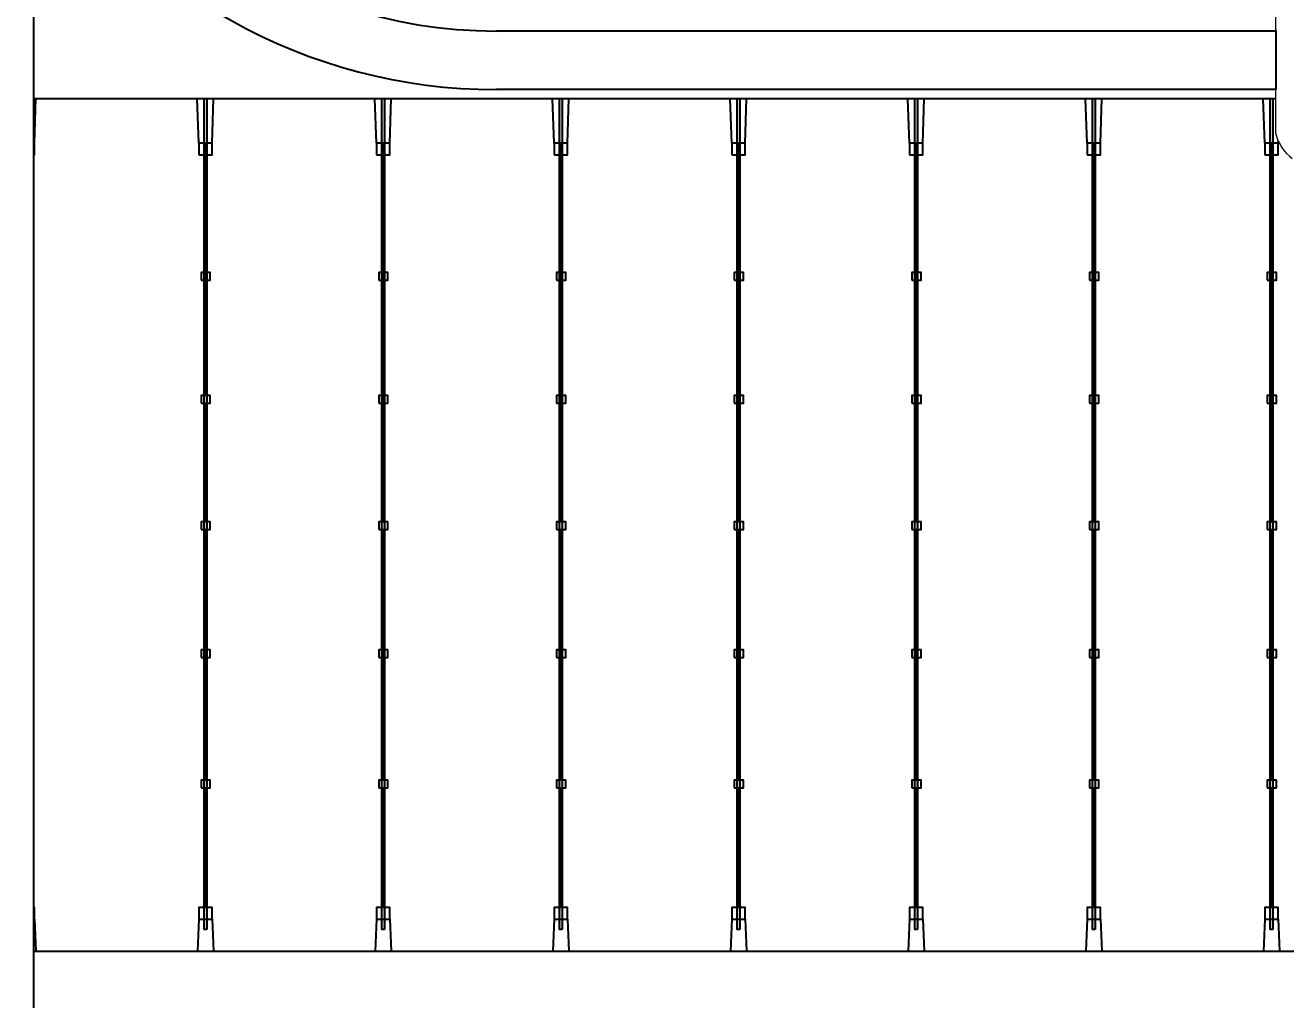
# Model space of a CAD drawing. Header units: millimetres. Extents: x 10297564 to 11610295, y -9287743 to -8409454.
# Drawn here: x 10423833 to 10425545, y -9093088 to -9091764 of the extents above; entities that cross this region are included whole.
import ezdxf

# ---------------------------------------------------------------- set-up
doc = ezdxf.new("R2010")
doc.units = ezdxf.units.MM
doc.header["$LTSCALE"] = 100
doc.linetypes.add('ACAD_ISO02W100', pattern=[15, 12, -3])
doc.layers.add('dim', color=7, linetype='Continuous')
doc.layers.add('E1', color=1, linetype='Continuous')
doc.layers.add('Outline', color=5, linetype='Continuous', lineweight=25)
doc.styles.add('HL-S1', font='DotumChe.ttf')
doc.styles.add('MG', font='malgun.ttf')
doc.dimstyles.new('HL-100', dxfattribs={"dimscale": 100, "dimtxt": 3, "dimasz": 4, "dimexe": 2, "dimexo": 2, "dimgap": 1, "dimtad": 1, "dimdec": 0, "dimzin": 0, "dimlunit": 6, "dimtxsty": 'HL-S1', "dimblk": 'DOTSMALL', "dimcen": 4, "dimdle": 2, "dimclrd": 256, "dimclre": 256, "dimclrt": 4, "dimazin": 0, "dimtfac": 1, "dimtdec": 0, "dimtix": 1, "dimtmove": 2, "dimatfit": 3, "dimldrblk": 'DOTSMALL', "dimfxl": 1.5, "dimtolj": 1, "dimtzin": 0, "dimlwd": -1, "dimlwe": -1, "dimarcsym": 0})

# ---------------------------------------------------------------- blocks, each defined once
blk = doc.blocks.new('*D75')
at = {"layer": 'defpoints', "color": 0, "transparency": 16777216}
for p in [(10439230.2, -9073249.8), (10439230.2, -9073249.8), (10423426.7, -9107604.7)]:
    blk.add_point(p, dxfattribs=at)
at = {"layer": 'E1', "color": 1, "transparency": 16777216}
for p, q in [((10439593.6, -9073417), (10439593.6, -9073417)), ((10423593.8, -9107241.3), (10439063, -9073613.2)), ((10423790.1, -9107771.8), (10423790.1, -9107771.8))]:
    blk.add_line(p, q, dxfattribs=at)
for points in [[(10439002.4, -9073585.4), (10439123.6, -9073641.1), (10439230.2, -9073249.8)], [(10423533.3, -9107213.4), (10423654.4, -9107269.1), (10423426.7, -9107604.7)]]:
    blk.add_solid(points, dxfattribs=at)
at = {"layer": 'E1', "color": 7, "transparency": 16777216, "insert": (10430911.1, -9090235.3), "char_height": 500, "attachment_point": 5, "rotation": 65.2972, "style": 'MG'}
blk.add_mtext('\\A1;2711.1', dxfattribs=at)
blk = doc.blocks.new('_DotSmall')
at = {"color": 0, "linetype": 'ByBlock', "const_width": 0.5}
blk.add_lwpolyline([(-0.0625, 0, 1), (0.0625, 0, 1)], format="xyb", close=True, dxfattribs=at)

msp = doc.modelspace()

# ---------------------------------------------------------------- hatches: boundary and pattern name
at = {"true_color": 0x939598}
h = msp.add_hatch(color=252, dxfattribs=at)
h.dxf.hatch_style = 1
h.paths.add_polyline_path([(10424080.1, -9091863.9), (10424076.1, -9091863.9), (10424076.1, -9092992.4), (10424080.1, -9092992.4)])
h = msp.add_hatch(color=252, dxfattribs=at)
h.dxf.hatch_style = 1
h.paths.add_polyline_path([(10424321.4, -9091863.9), (10424317.4, -9091863.9), (10424317.4, -9092992.4), (10424321.4, -9092992.4)])
h = msp.add_hatch(color=252, dxfattribs=at)
h.dxf.hatch_style = 1
h.paths.add_polyline_path([(10424562.7, -9091863.9), (10424558.7, -9091863.9), (10424558.7, -9092992.4), (10424562.7, -9092992.4)])
h = msp.add_hatch(color=252, dxfattribs=at)
h.dxf.hatch_style = 1
h.paths.add_polyline_path([(10424804.1, -9091863.9), (10424800, -9091863.9), (10424800, -9092992.4), (10424804.1, -9092992.4)])
h = msp.add_hatch(color=252, dxfattribs=at)
h.dxf.hatch_style = 1
h.paths.add_polyline_path([(10425045.4, -9091863.9), (10425041.3, -9091863.9), (10425041.3, -9092992.4), (10425045.4, -9092992.4)])
h = msp.add_hatch(color=252, dxfattribs=at)
h.dxf.hatch_style = 1
h.paths.add_polyline_path([(10425286.7, -9091863.9), (10425282.6, -9091863.9), (10425282.6, -9092992.4), (10425286.7, -9092992.4)])
h = msp.add_hatch(color=252, dxfattribs=at)
h.dxf.hatch_style = 1
h.paths.add_polyline_path([(10425528, -9091863.9), (10425523.9, -9091863.9), (10425523.9, -9092992.4), (10425528, -9092992.4)])

# ---------------------------------------------------------------- linework, layer by layer
for p, q in [((10423845.1, -9106731.9), (10423845.1, -9074108.7)), ((10425531.8, -9091771.9), (10424472.8, -9091771.9)), ((10425531.8, -9091771.9), (10425531.8, -9091851.4)), ((10425531.8, -9091851.4), (10424472.8, -9091851.4)), ((10423845.9, -9091924.2), (10423847.8, -9091863.9)), ((10424069, -9091924.2), (10424067.1, -9091863.9)), ((10424076.1, -9091863.9), (10424076.1, -9092992.4)), ((10424080.1, -9091863.9), (10424080.1, -9092992.4)), ((10424087.2, -9091924.2), (10424089.1, -9091863.9)), ((10424310.4, -9091924.2), (10424308.4, -9091863.9)), ((10424317.4, -9091863.9), (10424317.4, -9092992.4)), ((10424321.4, -9091863.9), (10424321.4, -9092992.4)), ((10424328.5, -9091924.2), (10424330.5, -9091863.9)), ((10424551.7, -9091924.2), (10424549.7, -9091863.9)), ((10424558.7, -9091863.9), (10424558.7, -9092992.4)), ((10424562.7, -9091863.9), (10424562.7, -9092992.4)), ((10424569.8, -9091924.2), (10424571.8, -9091863.9)), ((10424793, -9091924.2), (10424791, -9091863.9)), ((10424800, -9091863.9), (10424800, -9092992.4)), ((10424804.1, -9091863.9), (10424804.1, -9092992.4)), ((10424811.1, -9091924.2), (10424813.1, -9091863.9)), ((10425034.3, -9091924.2), (10425032.3, -9091863.9)), ((10425041.3, -9091863.9), (10425041.3, -9092992.4)), ((10425045.4, -9091863.9), (10425045.4, -9092992.4)), ((10425052.4, -9091924.2), (10425054.4, -9091863.9)), ((10425275.6, -9091924.2), (10425273.6, -9091863.9)), ((10425282.6, -9091863.9), (10425282.6, -9092992.4)), ((10425286.7, -9091863.9), (10425286.7, -9092992.4)), ((10425293.7, -9091924.2), (10425295.7, -9091863.9)), ((10425516.9, -9091924.2), (10425514.9, -9091863.9)), ((10425523.9, -9091863.9), (10425523.9, -9092992.4)), ((10425528, -9091863.9), (10425528, -9092992.4)), ((10425535, -9091924.2), (10425535.1, -9091921)), ((10424077.7, -9091924.9), (10424077.7, -9092267.2)), ((10424078.5, -9091924.9), (10424078.5, -9092267.2)), ((10424319, -9091924.9), (10424319, -9092438.5)), ((10424319.8, -9091924.9), (10424319.8, -9092438.5)), ((10424560.3, -9091924.9), (10424560.3, -9092438.5)), ((10424561.1, -9091924.9), (10424561.1, -9092438.5)), ((10424801.6, -9091924.9), (10424801.6, -9092438.5)), ((10424802.5, -9091924.9), (10424802.5, -9092438.5)), ((10425042.9, -9091924.9), (10425042.9, -9092438.5)), ((10425043.8, -9091924.9), (10425043.8, -9092438.5)), ((10425284.2, -9091924.9), (10425284.2, -9092438.5)), ((10425285.1, -9091924.9), (10425285.1, -9092438.5)), ((10425525.5, -9091924.9), (10425525.5, -9092438.5)), ((10425526.4, -9091924.9), (10425526.4, -9092438.5)), ((10424077.7, -9092277.6), (10424077.7, -9092438.5)), ((10424078.5, -9092277.6), (10424078.5, -9092438.5)), ((10424077.7, -9092448.9), (10424077.7, -9092789.4)), ((10424078.5, -9092448.9), (10424078.5, -9092789.4)), ((10424319, -9092448.9), (10424319, -9092789.4)), ((10424319.8, -9092448.9), (10424319.8, -9092789.4)), ((10424560.3, -9092448.9), (10424560.3, -9092789.4)), ((10424561.1, -9092448.9), (10424561.1, -9092789.4)), ((10424801.6, -9092448.9), (10424801.6, -9092789.4)), ((10424802.5, -9092448.9), (10424802.5, -9092789.4)), ((10425042.9, -9092448.9), (10425042.9, -9092789.4)), ((10425043.8, -9092448.9), (10425043.8, -9092789.4)), ((10425284.2, -9092448.9), (10425284.2, -9092789.4)), ((10425285.1, -9092448.9), (10425285.1, -9092789.4)), ((10425525.5, -9092448.9), (10425525.5, -9092789.4)), ((10425526.4, -9092448.9), (10425526.4, -9092789.4)), ((10424077.7, -9092799.9), (10424077.7, -9092962.4)), ((10424078.5, -9092799.9), (10424078.5, -9092962.4)), ((10424319, -9092799.9), (10424319, -9092962.4)), ((10424319.8, -9092799.9), (10424319.8, -9092962.4)), ((10424560.3, -9092799.9), (10424560.3, -9092962.4)), ((10424561.1, -9092799.9), (10424561.1, -9092962.4)), ((10424801.6, -9092799.9), (10424801.6, -9092962.4)), ((10424802.5, -9092799.9), (10424802.5, -9092962.4)), ((10425042.9, -9092799.9), (10425042.9, -9092962.4)), ((10425043.8, -9092799.9), (10425043.8, -9092962.4)), ((10425284.2, -9092799.9), (10425284.2, -9092962.4)), ((10425285.1, -9092799.9), (10425285.1, -9092962.4)), ((10425525.5, -9092799.9), (10425525.5, -9092962.4)), ((10425526.4, -9092799.9), (10425526.4, -9092962.4)), ((10423845.9, -9092978.4), (10423847.6, -9093021.6)), ((10424069, -9092978.4), (10424067.4, -9093021.6)), ((10424087.2, -9092978.4), (10424088.9, -9093021.6)), ((10424310.4, -9092978.4), (10424308.7, -9093021.6)), ((10424328.5, -9092978.4), (10424330.2, -9093021.6)), ((10424551.7, -9092978.4), (10424550, -9093021.6)), ((10424569.8, -9092978.4), (10424571.5, -9093021.6)), ((10424793, -9092978.4), (10424791.3, -9093021.6)), ((10424811.1, -9092978.4), (10424812.8, -9093021.6)), ((10425034.3, -9092978.4), (10425032.6, -9093021.6)), ((10425052.4, -9092978.4), (10425054.1, -9093021.6)), ((10425275.6, -9092978.4), (10425273.9, -9093021.6)), ((10425293.7, -9092978.4), (10425295.4, -9093021.6)), ((10425516.9, -9092978.4), (10425515.2, -9093021.6)), ((10425535, -9092978.4), (10425536.7, -9093021.6)), ((10424080.1, -9092992.4), (10424076.1, -9092992.4)), ((10424321.4, -9092992.4), (10424317.4, -9092992.4)), ((10424562.7, -9092992.4), (10424558.7, -9092992.4)), ((10424804.1, -9092992.4), (10424800, -9092992.4)), ((10425045.4, -9092992.4), (10425041.3, -9092992.4)), ((10425286.7, -9092992.4), (10425282.6, -9092992.4)), ((10425528, -9092992.4), (10425523.9, -9092992.4))]:
    msp.add_line(p, q)
at = {"color": 4}
for points in [[(10423845.1, -9091940.2), (10423845.9, -9091940.2), (10423845.9, -9091924.2), (10423845.1, -9091924.2)], [(10423845.1, -9092978.4), (10423845.9, -9092978.4), (10423845.9, -9092962.4), (10423845.1, -9092962.4)]]:
    msp.add_lwpolyline(points, dxfattribs=at)
for points in [[(10424069, -9091940.2), (10424087.2, -9091940.2), (10424087.2, -9091924.2), (10424069, -9091924.2)], [(10424310.4, -9091940.2), (10424328.5, -9091940.2), (10424328.5, -9091924.2), (10424310.4, -9091924.2)], [(10424551.7, -9091940.2), (10424569.8, -9091940.2), (10424569.8, -9091924.2), (10424551.7, -9091924.2)], [(10424793, -9091940.2), (10424811.1, -9091940.2), (10424811.1, -9091924.2), (10424793, -9091924.2)], [(10425034.3, -9091940.2), (10425052.4, -9091940.2), (10425052.4, -9091924.2), (10425034.3, -9091924.2)], [(10425275.6, -9091940.2), (10425293.7, -9091940.2), (10425293.7, -9091924.2), (10425275.6, -9091924.2)], [(10425516.9, -9091940.2), (10425535, -9091940.2), (10425535, -9091924.2), (10425516.9, -9091924.2)], [(10424072.2, -9092110.5), (10424084.7, -9092110.5), (10424084.7, -9092100.1), (10424072.2, -9092100.1)], [(10424313.5, -9092110.5), (10424326, -9092110.5), (10424326, -9092100.1), (10424313.5, -9092100.1)], [(10424554.8, -9092110.5), (10424567.4, -9092110.5), (10424567.4, -9092100.1), (10424554.8, -9092100.1)], [(10424796.1, -9092110.5), (10424808.7, -9092110.5), (10424808.7, -9092100.1), (10424796.1, -9092100.1)], [(10425037.4, -9092110.5), (10425050, -9092110.5), (10425050, -9092100.1), (10425037.4, -9092100.1)], [(10425278.7, -9092110.5), (10425291.3, -9092110.5), (10425291.3, -9092100.1), (10425278.7, -9092100.1)], [(10425520, -9092110.5), (10425532.6, -9092110.5), (10425532.6, -9092100.1), (10425520, -9092100.1)], [(10424072.2, -9092277.6), (10424084.7, -9092277.6), (10424084.7, -9092267.2), (10424072.2, -9092267.2)], [(10424313.5, -9092277.6), (10424326, -9092277.6), (10424326, -9092267.2), (10424313.5, -9092267.2)], [(10424554.8, -9092277.6), (10424567.4, -9092277.6), (10424567.4, -9092267.2), (10424554.8, -9092267.2)], [(10424796.1, -9092277.6), (10424808.7, -9092277.6), (10424808.7, -9092267.2), (10424796.1, -9092267.2)], [(10425037.4, -9092277.6), (10425050, -9092277.6), (10425050, -9092267.2), (10425037.4, -9092267.2)], [(10425278.7, -9092277.6), (10425291.3, -9092277.6), (10425291.3, -9092267.2), (10425278.7, -9092267.2)], [(10425520, -9092277.6), (10425532.6, -9092277.6), (10425532.6, -9092267.2), (10425520, -9092267.2)], [(10424072.2, -9092448.9), (10424084.7, -9092448.9), (10424084.7, -9092438.5), (10424072.2, -9092438.5)], [(10424313.5, -9092448.9), (10424326, -9092448.9), (10424326, -9092438.5), (10424313.5, -9092438.5)], [(10424554.8, -9092448.9), (10424567.4, -9092448.9), (10424567.4, -9092438.5), (10424554.8, -9092438.5)], [(10424796.1, -9092448.9), (10424808.7, -9092448.9), (10424808.7, -9092438.5), (10424796.1, -9092438.5)], [(10425037.4, -9092448.9), (10425050, -9092448.9), (10425050, -9092438.5), (10425037.4, -9092438.5)], [(10425278.7, -9092448.9), (10425291.3, -9092448.9), (10425291.3, -9092438.5), (10425278.7, -9092438.5)], [(10425520, -9092448.9), (10425532.6, -9092448.9), (10425532.6, -9092438.5), (10425520, -9092438.5)], [(10424072.2, -9092623), (10424084.7, -9092623), (10424084.7, -9092612.5), (10424072.2, -9092612.5)], [(10424313.5, -9092623), (10424326, -9092623), (10424326, -9092612.5), (10424313.5, -9092612.5)], [(10424554.8, -9092623), (10424567.4, -9092623), (10424567.4, -9092612.5), (10424554.8, -9092612.5)], [(10424796.1, -9092623), (10424808.7, -9092623), (10424808.7, -9092612.5), (10424796.1, -9092612.5)], [(10425037.4, -9092623), (10425050, -9092623), (10425050, -9092612.5), (10425037.4, -9092612.5)], [(10425278.7, -9092623), (10425291.3, -9092623), (10425291.3, -9092612.5), (10425278.7, -9092612.5)], [(10425520, -9092623), (10425532.6, -9092623), (10425532.6, -9092612.5), (10425520, -9092612.5)], [(10424072.2, -9092799.9), (10424084.7, -9092799.9), (10424084.7, -9092789.4), (10424072.2, -9092789.4)], [(10424313.5, -9092799.9), (10424326, -9092799.9), (10424326, -9092789.4), (10424313.5, -9092789.4)], [(10424554.8, -9092799.9), (10424567.4, -9092799.9), (10424567.4, -9092789.4), (10424554.8, -9092789.4)], [(10424796.1, -9092799.9), (10424808.7, -9092799.9), (10424808.7, -9092789.4), (10424796.1, -9092789.4)], [(10425037.4, -9092799.9), (10425050, -9092799.9), (10425050, -9092789.4), (10425037.4, -9092789.4)], [(10425278.7, -9092799.9), (10425291.3, -9092799.9), (10425291.3, -9092789.4), (10425278.7, -9092789.4)], [(10425520, -9092799.9), (10425532.6, -9092799.9), (10425532.6, -9092789.4), (10425520, -9092789.4)], [(10424069, -9092978.4), (10424087.2, -9092978.4), (10424087.2, -9092962.4), (10424069, -9092962.4)], [(10424310.4, -9092978.4), (10424328.5, -9092978.4), (10424328.5, -9092962.4), (10424310.4, -9092962.4)], [(10424551.7, -9092978.4), (10424569.8, -9092978.4), (10424569.8, -9092962.4), (10424551.7, -9092962.4)], [(10424793, -9092978.4), (10424811.1, -9092978.4), (10424811.1, -9092962.4), (10424793, -9092962.4)], [(10425034.3, -9092978.4), (10425052.4, -9092978.4), (10425052.4, -9092962.4), (10425034.3, -9092962.4)], [(10425275.6, -9092978.4), (10425293.7, -9092978.4), (10425293.7, -9092962.4), (10425275.6, -9092962.4)], [(10425516.9, -9092978.4), (10425535, -9092978.4), (10425535, -9092962.4), (10425516.9, -9092962.4)]]:
    msp.add_lwpolyline(points, close=True, dxfattribs=at)
for radius, start, end in [(657.7, 197.3692, 269.9984), (737.2, 211.6285, 269.9985)]:
    msp.add_arc((10424472.8, -9091114.2), radius, start, end)
at = {"color": 7, "linetype": 'Continuous', "lineweight": 15}
msp.add_arc((10425591.8, -9091895.7), 62.1, 194.9208, 232.8196, dxfattribs=at)
at = {"layer": 'dim', "color": 0, "lineweight": 15}
for p, q in [((10425531.8, -9091911.7), (10425531.8, -9091711.5)), ((10425531.8, -9091854.2), (10425531.8, -9091769.1)), ((10425531.8, -9091769.1), (10425531.8, -9091786.8))]:
    msp.add_line(p, q, dxfattribs=at)
at = {"layer": 'dim', "color": 0, "linetype": 'ACAD_ISO02W100', "lineweight": 15, "ltscale": 0.1}
msp.add_line((10425531.8, -9091854.2), (10425531.8, -9091769.1), dxfattribs=at)
at = {"layer": 'Outline'}
for points in [[(10425531.8, -9091863.9), (10423845.1, -9091863.9)], [(10423845.1, -9093021.6), (10426111.7, -9093021.6), (10426111.7, -9091945.6)]]:
    msp.add_lwpolyline(points, dxfattribs=at)

# ---------------------------------------------------------------- dimensions: what is measured, and where the dimension line sits
at = {"layer": 'E1'}
dim = msp.add_aligned_dim(p1=(10423426.7, -9107604.7), p2=(10439230.2, -9073249.8), distance=0, text='2711.1', dimstyle='HL-100', override={"dimscale": 200, "dimtxt": 2.5, "dimasz": 2, "dimtxsty": 'MG', "dimsah": 1, "dimclrd": 1, "dimclre": 1, "dimclrt": 7}, dxfattribs=at)
dim.commit()
dim.dimension.update_dxf_attribs({"geometry": '*D75', "text_midpoint": (10430911.1, -9090235.3)})

doc.saveas('drawing.dxf')
